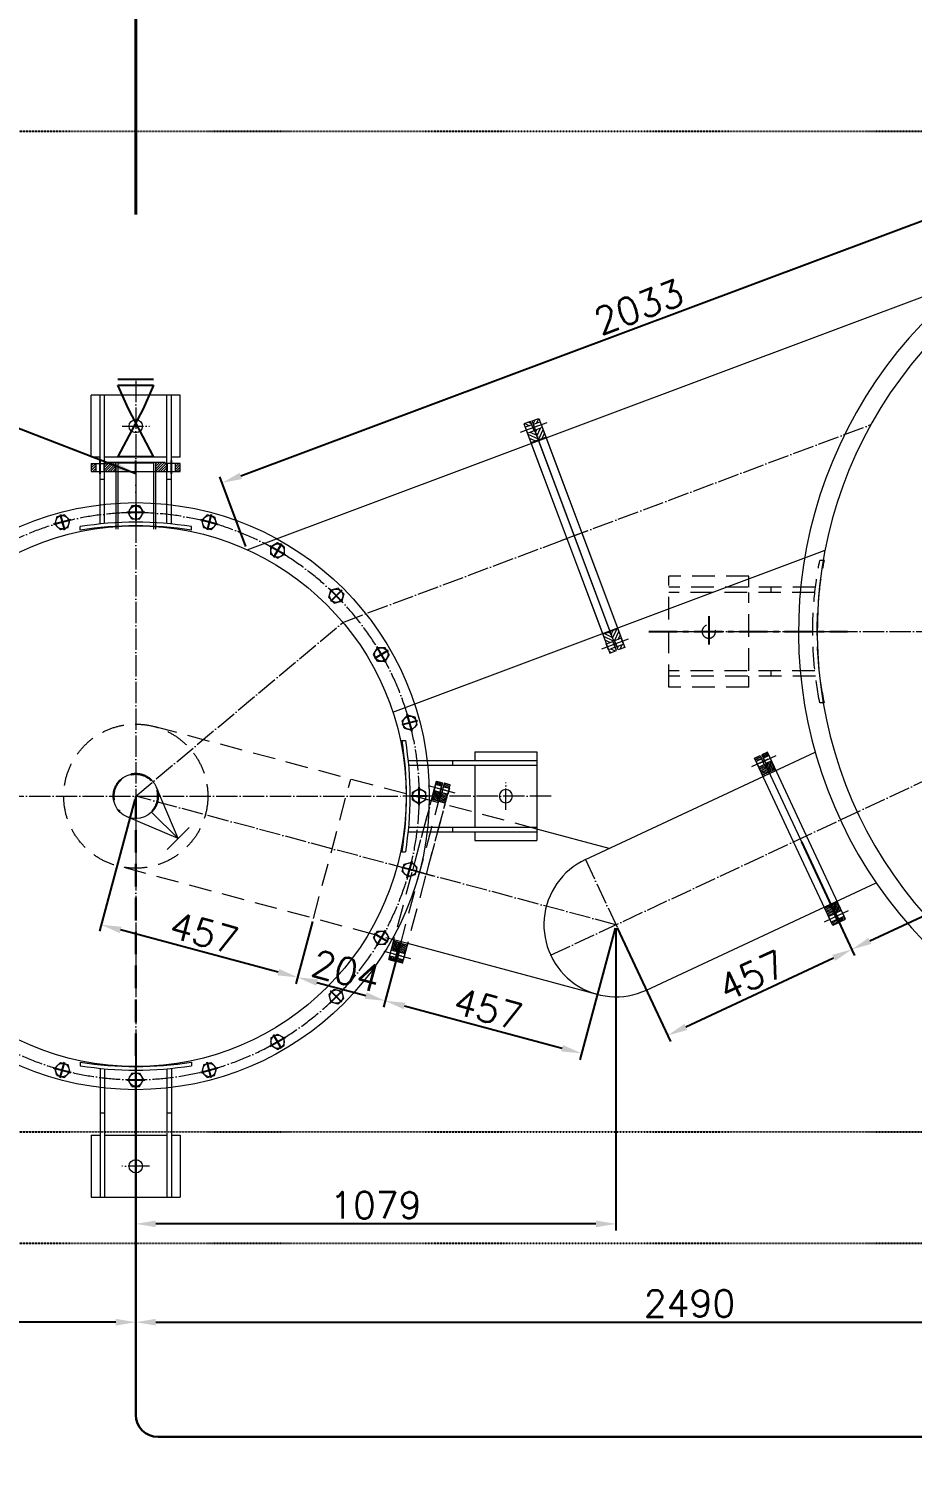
# Model space of a CAD drawing. Header units: millimetres. Extents: x 12181 to 44419, y -180123 to -157321.
# Drawn here: x 18601 to 20587, y -177218 to -173990 of the extents above; entities that cross this region are included whole.
import ezdxf

# ---------------------------------------------------------------- set-up
doc = ezdxf.new("R2010")
doc.units = ezdxf.units.MM
doc.header["$LTSCALE"] = 2
doc.header["$MEASUREMENT"] = 0
for name, pattern in [('ACAD_ISO04W100', [30, 24, -3, 0, -3]), ('CENTER', [50.8, 31.75, -6.35, 6.35, -6.35]), ('DASHEDX2', [38.1, 25.4, -12.7]), ('DIVIDE2', [15.875, 6.35, -3.175, 0, -3.175, 0, -3.175])]:
    doc.linetypes.add(name, pattern=pattern)
doc.layers.get('0').update_dxf_attribs({"lineweight": 20})
for name, color, linetype in [('3', 3, 'CENTER'), ('center', 1, 'CENTER'), ('P-FITT', 7, 'Continuous'), ('平台', 252, 'DIVIDE2')]:
    doc.layers.add(name, color=color, linetype=linetype)
for name, color, linetype, lineweight in [('中心线层', 1, 'ACAD_ISO04W100', 9), ('乙醇', 220, 'Continuous', 30), ('剖面线层', 4, 'Continuous', 9), ('尺寸线层', 3, 'Continuous', 13), ('工艺线', 4, 'Continuous', 30), ('标注1', 7, 'Continuous', 5), ('纯蒸汽', 1, 'Continuous', 40), ('虚线', 142, 'DASHEDX2', 13)]:
    doc.layers.add(name, color=color, linetype=linetype, lineweight=lineweight)
doc.styles.add('HZ', font='txt.shx', dxfattribs={"bigfont": 'hztxt.shx'})
doc.styles.get("Standard").update_dxf_attribs({"font": 'txt.shx', "bigfont": 'hztxt.shx'})
doc.dimstyles.new('总装图', dxfattribs={"dimscale": 1.5, "dimtxt": 40, "dimasz": 30, "dimexe": 10, "dimexo": 5, "dimgap": 8, "dimtad": 1, "dimdec": 0, "dimtxsty": 'Standard', "dimcen": 2.5, "dimadec": 0, "dimazin": 0, "dimtfac": 1, "dimtdec": 0, "dimtmove": 0, "dimatfit": 3, "dimfxl": 1, "dimarcsym": 0})

# ---------------------------------------------------------------- blocks, each defined once
blk = doc.blocks.new('A$C7E2A687A')
at = {"layer": '平台', "ltscale": 0.1}
for p, q in [((0, -2725), (18900, -2725)), ((0, -4975), (18900, -4975)), ((0, -5225), (18900, -5225))]:
    blk.add_line(p, q, dxfattribs=at)
blk = doc.blocks.new('*D2205')
at = {"layer": 'Defpoints', "color": 0}
for p in [(18841.5, -176255.1), (21331.5, -176681.8), (21331.5, -176898.4)]:
    blk.add_point(p, dxfattribs=at)
at = {"layer": '尺寸线层', "color": 0, "lineweight": -2}
for p, q in [((18841.5, -176262.6), (18841.5, -176913.4)), ((21331.5, -176689.3), (21331.5, -176913.4)), ((18886.5, -176898.4), (21286.5, -176898.4))]:
    blk.add_line(p, q, dxfattribs=at)
at = {"layer": '尺寸线层', "color": 0}
for points in [[(18886.5, -176890.9), (18886.5, -176905.9), (18841.5, -176898.4)], [(21286.5, -176890.9), (21286.5, -176905.9), (21331.5, -176898.4)]]:
    blk.add_solid(points, dxfattribs=at)
at = {"layer": '尺寸线层', "color": 0, "insert": (20086.5, -176856.4), "char_height": 60, "attachment_point": 5}
blk.add_mtext('2490', dxfattribs=at)
blk = doc.blocks.new('*D2155')
at = {"layer": 'Defpoints', "color": 0}
for p in [(19921, -176004.8), (19437.6, -176043), (19843.5, -176293.9)]:
    blk.add_point(p, dxfattribs=at)
at = {"layer": '尺寸线层', "color": 0, "lineweight": -2}
for p, q in [((19919, -176012.1), (19839.6, -176308.4)), ((19435.7, -176050.2), (19398.2, -176190.2)), ((19445.5, -176187.3), (19800, -176282.3))]:
    blk.add_line(p, q, dxfattribs=at)
at = {"layer": '尺寸线层', "color": 0}
for points in [[(19447.5, -176180.1), (19443.6, -176194.6), (19402.1, -176175.7)], [(19802, -176275.1), (19798.1, -176289.5), (19843.5, -176293.9)]]:
    blk.add_solid(points, dxfattribs=at)
at = {"layer": '尺寸线层', "color": 0, "insert": (19633.7, -176194.2), "char_height": 60, "attachment_point": 5, "rotation": 345.0025}
blk.add_mtext('457', dxfattribs=at)
blk = doc.blocks.new('*U2004')
for p, q in [((-27870.9, -157955), (-27879.1, -157955)), ((-28035, -157980), (-28175, -157980)), ((-28175, -157980), (-28175, -158180)), ((-27885, -158000), (-28175, -158000)), ((-28035, -157980), (-28035, -158000)), ((-27985, -158000), (-27985, -158010)), ((-27886.3, -158010), (-28175, -158010)), ((-28035, -158010), (-28035, -158150)), ((-27886.3, -158150), (-28175, -158150)), ((-27885, -158160), (-28175, -158160)), ((-28035, -158160), (-28035, -158180)), ((-27985, -158150), (-27985, -158160)), ((-28035, -158180), (-28175, -158180)), ((-27870.9, -158205), (-27879.1, -158205))]:
    blk.add_line(p, q)
blk.add_circle((-28105, -158080), 15)
for centre, radius, start, end in [((-27101.9, -158080), 787.2, 170.8629, 189.1371), ((-27107.4, -158080), 773.6, 170.7016, 189.2984)]:
    blk.add_arc(centre, radius, start, end)
at = {"layer": '中心线层'}
for p, q in [((-28105, -158110.6), (-28105, -158049)), ((-28206.9, -158080), (-27925.5, -158080)), ((-27895.5, -158080), (-27873.5, -158080))]:
    blk.add_line(p, q, dxfattribs=at)
blk = doc.blocks.new('*U2005')
blk.add_blockref('*U2004', (0, 0))
blk = doc.blocks.new('b44')
for p, q in [((212.6, 429.8), (212.6, 421.6)), ((462.6, 429.8), (462.6, 421.6)), ((257.6, 415.6), (257.6, 125.6)), ((267.6, 414.4), (267.6, 125.6)), ((407.6, 414.4), (407.6, 125.6)), ((417.6, 415.6), (417.6, 125.6)), ((257.6, 315.6), (267.6, 315.6)), ((407.6, 315.6), (417.6, 315.6)), ((237.6, 265.6), (237.6, 125.6)), ((237.6, 265.6), (257.6, 265.6)), ((267.6, 265.6), (407.6, 265.6)), ((417.6, 265.6), (437.6, 265.6)), ((437.6, 265.6), (437.6, 125.6)), ((237.6, 125.6), (437.6, 125.6))]:
    blk.add_line(p, q)
blk.add_circle((337.6, 195.6), 15)
for centre, radius, start, end in [((337.6, 1193.2), 773.6, 260.7016, 279.2984), ((337.6, 1198.8), 787.2, 260.8629, 279.1371)]:
    blk.add_arc(centre, radius, start, end)
at = {"layer": '中心线层'}
for p, q in [((337.6, 93.8), (337.6, 427.2)), ((368.2, 195.6), (306.6, 195.6))]:
    blk.add_line(p, q, dxfattribs=at)
blk = doc.blocks.new('A$C46DB09D0')
blk.add_blockref('b44', (-337.6, -419.6))
blk = doc.blocks.new('*D2158')
at = {"layer": 'Defpoints', "color": 0}
for p in [(18841.5, -176247.6), (16041.5, -176470.6), (16041.5, -176898.4)]:
    blk.add_point(p, dxfattribs=at)
at = {"layer": '尺寸线层', "color": 0, "lineweight": -2}
for p, q in [((18841.5, -176255.1), (18841.5, -176913.4)), ((16041.5, -176478.1), (16041.5, -176913.4)), ((18796.5, -176898.4), (16086.5, -176898.4))]:
    blk.add_line(p, q, dxfattribs=at)
at = {"layer": '尺寸线层', "color": 0}
for points in [[(16086.5, -176890.9), (16086.5, -176905.9), (16041.5, -176898.4)], [(18796.5, -176890.9), (18796.5, -176905.9), (18841.5, -176898.4)]]:
    blk.add_solid(points, dxfattribs=at)
at = {"layer": '尺寸线层', "color": 0, "insert": (17441.5, -176856.4), "char_height": 60, "attachment_point": 5}
blk.add_mtext('2800', dxfattribs=at)
blk = doc.blocks.new('*D2207')
at = {"layer": 'Defpoints', "color": 0}
for p in [(19241, -175990.3), (19437.6, -176043), (19402.1, -176175.7)]:
    blk.add_point(p, dxfattribs=at)
at = {"layer": '尺寸线层', "color": 0, "lineweight": -2}
for p, q in [((19239.1, -175997.5), (19201.6, -176137.5)), ((19435.7, -176050.2), (19398.2, -176190.2)), ((19248.9, -176134.7), (19358.6, -176164))]:
    blk.add_line(p, q, dxfattribs=at)
at = {"layer": '尺寸线层', "color": 0}
for points in [[(19250.9, -176127.4), (19247, -176141.9), (19205.5, -176123)], [(19360.5, -176156.8), (19356.7, -176171.3), (19402.1, -176175.7)]]:
    blk.add_solid(points, dxfattribs=at)
at = {"layer": '尺寸线层', "color": 0, "insert": (19314.6, -176108.8), "char_height": 60, "attachment_point": 5, "rotation": 345.004}
blk.add_mtext('204', dxfattribs=at)
blk = doc.blocks.new('*U2002', base_point=(600, 295.1))
at = {"color": 7}
for p, q in [((585, 303.7), (600, 312.4)), ((585, 303.7), (585, 286.4)), ((615, 303.7), (600, 312.4)), ((615, 303.7), (615, 286.4)), ((585, 286.4), (600, 277.7)), ((615, 286.4), (600, 277.7))]:
    blk.add_line(p, q, dxfattribs=at)
blk.add_circle((600, 295.1), 15, dxfattribs=at)
at = {"layer": '3', "color": 3}
for p, q in [((582, 295.1), (618, 295.1)), ((600, 315.4), (600, 274.7))]:
    blk.add_line(p, q, dxfattribs=at)
blk = doc.blocks.new('A$C5FEF6AD6')
at = {"layer": 'P-FITT', "color": 7}
for p, q in [((-89.9, 40), (-89.9, -40)), ((31.3, -16.5), (-76.1, 40)), ((-76.1, 40), (-76.1, -40)), ((31.3, 16.5), (83.9, 40)), ((83.9, 40), (83.9, -40)), ((97.7, 40), (97.7, -40)), ((-76.1, -40), (31.3, 16.5)), ((83.9, -40), (31.3, -16.5))]:
    blk.add_line(p, q, dxfattribs=at)
blk = doc.blocks.new('*U1906')
at = {"linetype": 'Continuous'}
h = blk.add_hatch(dxfattribs=at)
h.set_pattern_fill('U', color=1, scale=4, angle=45, style=0, pattern_type=0)
h.set_pattern_definition([(45, (0, 0), (-2.82842712, 2.82842712), [])])
h.paths.add_polyline_path([(52333.6, -37927.9), (52322.6, -37927.9), (52322.6, -37945.9), (52333.6, -37945.9)])
h.paths.add_polyline_path([(52377.4, -37927.9), (52351.6, -37927.9), (52351.6, -37945.9), (52356.6, -37945.9), (52356.6, -37947.9), (52377.4, -37947.9)])
h.paths.add_polyline_path([(52493.6, -37927.9), (52467.9, -37927.9), (52467.9, -37947.9), (52488.6, -37947.9), (52488.6, -37945.9), (52493.6, -37945.9)])
h.paths.add_polyline_path([(52522.6, -37927.9), (52511.6, -37927.9), (52511.6, -37945.9), (52522.6, -37945.9)])
blk = doc.blocks.new('*U1907', base_point=(52422.6, -37947.9))
at = {"color": 7, "linetype": 'Continuous'}
for p, q in [((52522.6, -37927.9), (52322.6, -37927.9)), ((52322.6, -37927.9), (52322.6, -37945.9)), ((52333.6, -37927.9), (52333.6, -37945.9)), ((52351.6, -37927.9), (52351.6, -37945.9)), ((52377.4, -37927.9), (52377.4, -37947.9)), ((52467.9, -37927.9), (52467.9, -37947.9)), ((52493.6, -37927.9), (52493.6, -37945.9)), ((52511.6, -37927.9), (52511.6, -37945.9)), ((52522.6, -37945.9), (52522.6, -37927.9)), ((52322.6, -37945.9), (52356.6, -37945.9)), ((52356.6, -37945.9), (52356.6, -37947.9)), ((52356.6, -37947.9), (52488.6, -37947.9)), ((52522.6, -37945.9), (52488.6, -37945.9)), ((52488.6, -37945.9), (52488.6, -37947.9))]:
    blk.add_line(p, q, dxfattribs=at)
at = {"layer": '3', "color": 3, "linetype": 'Continuous'}
for p, q in [((52342.6, -37922.9), (52342.6, -37952.9)), ((52422.6, -37922.9), (52422.6, -37952.9)), ((52502.6, -37922.9), (52502.6, -37952.9))]:
    blk.add_line(p, q, dxfattribs=at)
at = {"color": 1, "linetype": 'Continuous'}
blk.add_blockref('*U1906', (0, 0), dxfattribs=at)
blk = doc.blocks.new('*D2156')
at = {"layer": 'Defpoints', "color": 0}
for p in [(18841.5, -175715.6), (18764.1, -176004.8), (19241, -175990.3)]:
    blk.add_point(p, dxfattribs=at)
at = {"layer": '尺寸线层', "color": 0, "lineweight": -2}
for p, q in [((18839.6, -175722.8), (18760.2, -176019.2)), ((19162, -176111.4), (18807.5, -176016.4)), ((19239.1, -175997.5), (19201.6, -176137.5))]:
    blk.add_line(p, q, dxfattribs=at)
at = {"layer": '尺寸线层', "color": 0}
for points in [[(18809.5, -176009.2), (18805.6, -176023.6), (18764.1, -176004.8)], [(19163.9, -176104.1), (19160.1, -176118.6), (19205.5, -176123)]]:
    blk.add_solid(points, dxfattribs=at)
at = {"layer": '尺寸线层', "color": 0, "insert": (18995.6, -176023.3), "char_height": 60, "attachment_point": 5, "rotation": 345.0025}
blk.add_mtext('457', dxfattribs=at)
blk = doc.blocks.new('A$C518B66CE')
at = {"layer": '标注1', "lineweight": 5}
for p, q in [((0, 200), (-69.5, 28.1)), ((-52, 200), (52, 200)), ((0, 75), (0, 200)), ((0, 200), (69.5, 28.1))]:
    blk.add_line(p, q, dxfattribs=at)
blk.add_circle((0, 0), 75, dxfattribs=at)
blk = doc.blocks.new('A$C3CD03B63')
at = {"layer": '剖面线层'}
h = blk.add_hatch(dxfattribs=at)
h.set_pattern_fill('ANSI31', color=256, style=0)
h.set_pattern_definition([(45, (-435.009, -393.5445), (-2.245064, 2.245064), [])])
h.paths.add_polyline_path([(-199.5, -2), (-207.5, -2), (-207.5, -16), (-199.5, -16)])
h.paths.add_polyline_path([(-165, 0), (-171.5, 0), (-173, -1.5), (-174.5, 0), (-178, 0), (-179.5, -1.5), (-181, 0), (-183.5, 0), (-185.5, -2), (-185.5, -16), (-165, -16)])
h.paths.add_polyline_path([(185.5, -2), (183.5, 0), (181, 0), (179.5, -1.5), (178, 0), (174.5, 0), (173, -1.5), (171.5, 0), (165, 0), (165, -16), (185.5, -16)])
h.paths.add_polyline_path([(207.5, -2), (199.5, -2), (199.5, -16), (207.5, -16)])
for p, q in [((-183.5, 0), (183.5, 0)), ((-207.5, -16), (-207.5, -2)), ((-207.5, -2), (-185.5, -2)), ((207.5, -16), (-207.5, -16)), ((0, -16), (-190, -16)), ((-185.5, -2), (-183.5, 0)), ((-181, 0), (-179.5, 0)), ((-181, 0), (-179.5, -1.5)), ((-179.5, 0), (-178, 0)), ((-179.5, -1.5), (-178, 0)), ((-174.5, 0), (-173, 0)), ((-174.5, 0), (-173, -1.5)), ((-173, 0), (-171.5, 0)), ((-173, -1.5), (-171.5, 0)), ((-165, 0), (-165, -16)), ((0, -16), (-161.5, -16)), ((165, 0), (165, -16)), ((173, 0), (171.5, 0)), ((173, -1.5), (171.5, 0)), ((174.5, 0), (173, 0)), ((174.5, 0), (173, -1.5)), ((179.5, 0), (178, 0)), ((179.5, -1.5), (178, 0)), ((181, 0), (179.5, 0)), ((181, 0), (179.5, -1.5)), ((185.5, -2), (183.5, 0)), ((207.5, -2), (185.5, -2)), ((207.5, -16), (207.5, -2))]:
    blk.add_line(p, q)
for points in [[(-199.5, -16), (-185.5, -16), (-185.5, -2), (-199.5, -2)], [(199.5, -16), (185.5, -16), (185.5, -2), (199.5, -2)]]:
    blk.add_lwpolyline(points, close=True)
at = {"layer": '中心线层'}
for p, q in [((-192.5, 10), (-192.5, -30.4)), ((0, 9.1), (0, -31.3)), ((192.5, 10), (192.5, -30.4))]:
    blk.add_line(p, q, dxfattribs=at)
blk = doc.blocks.new('A$C284E3DCF')
at = {"rotation": 270}
blk.add_blockref('A$C3CD03B63', (0, 0), dxfattribs=at)
at = {"xscale": -1, "rotation": 90}
blk.add_blockref('A$C3CD03B63', (0, 0), dxfattribs=at)
blk = doc.blocks.new('*D2209')
at = {"layer": 'Defpoints', "color": 0}
for p in [(20335, -175811.3), (19921, -176004.8), (20451.3, -176060.2)]:
    blk.add_point(p, dxfattribs=at)
at = {"layer": '尺寸线层', "color": 0, "lineweight": -2}
for p, q in [((20338.2, -175818.1), (20457.6, -176073.8)), ((19924.1, -176011.6), (20043.6, -176267.2)), ((20078, -176234.6), (20410.5, -176079.2))]:
    blk.add_line(p, q, dxfattribs=at)
at = {"layer": '尺寸线层', "color": 0}
for points in [[(20407.3, -176072.4), (20413.7, -176086), (20451.3, -176060.2)], [(20074.9, -176227.8), (20081.2, -176241.4), (20037.3, -176253.7)]]:
    blk.add_solid(points, dxfattribs=at)
at = {"layer": '尺寸线层', "color": 0, "insert": (20226.5, -176118.9), "char_height": 60, "attachment_point": 5, "rotation": 25.0496}
blk.add_mtext('457', dxfattribs=at)
blk = doc.blocks.new('*D2210')
at = {"layer": 'Defpoints', "color": 0}
for p in [(21331.5, -175345.6), (21447.8, -175594.4), (20335, -175811.3)]:
    blk.add_point(p, dxfattribs=at)
at = {"layer": '尺寸线层', "color": 0, "lineweight": -2}
for p, q in [((21334.7, -175352.4), (21454.2, -175608)), ((20492.1, -176041.1), (21407.1, -175613.5)), ((20338.2, -175818.1), (20457.6, -176073.8))]:
    blk.add_line(p, q, dxfattribs=at)
at = {"layer": '尺寸线层', "color": 0}
for points in [[(21403.9, -175606.7), (21410.2, -175620.3), (21447.8, -175594.4)], [(20488.9, -176034.3), (20495.2, -176047.9), (20451.3, -176060.2)]]:
    blk.add_solid(points, dxfattribs=at)
at = {"layer": '尺寸线层', "color": 0, "insert": (20931.8, -175789.2), "char_height": 60, "attachment_point": 5, "rotation": 25.0496}
blk.add_mtext('1100', dxfattribs=at)
blk = doc.blocks.new('A$C54754582')
at = {"layer": '剖面线层'}
h = blk.add_hatch(dxfattribs=at)
h.set_pattern_fill('ANSI31', color=256, scale=2, style=0)
h.set_pattern_definition([(45, (-468.4355, -341.444), (-4.49013, 4.49013), [])])
h.paths.add_polyline_path([(237, 16.5), (235.5, 18), (230, 18), (230, 0), (253, 0), (253, 16), (251, 18), (247.4, 18), (245.5, 18), (244, 16.5), (242.5, 18), (238.5, 18)])
h.paths.add_polyline_path([(275, 16), (267, 16), (267, 0), (275, 0)])
h.paths.add_polyline_path([(-237, 16.5), (-238.5, 18), (-242.5, 18), (-244, 16.5), (-245.5, 18), (-251, 18), (-253, 16), (-253, 0), (-230, 0), (-230, 18), (-233.6, 18), (-235.5, 18)])
h.paths.add_polyline_path([(-267, 16), (-275, 16), (-275, 0), (-267, 0)])
for p, q in [((-260, 0), (260, 0)), ((-253, 16), (-251, 18)), ((-245.5, 18), (-244, 18)), ((-245.5, 18), (-244, 16.5)), ((-244, 18), (-242.5, 18)), ((-244, 16.5), (-242.5, 18)), ((-238.5, 18), (-237, 18)), ((-238.5, 18), (-237, 16.5)), ((-237, 18), (-235.5, 18)), ((-237, 16.5), (-235.5, 18)), ((247.4, 18), (-233.6, 18)), ((237, 18), (235.5, 18)), ((237, 16.5), (235.5, 18)), ((238.5, 18), (237, 18)), ((238.5, 18), (237, 16.5)), ((244, 18), (242.5, 18)), ((244, 16.5), (242.5, 18)), ((245.5, 18), (244, 18)), ((245.5, 18), (244, 16.5)), ((251, 18), (247.4, 18)), ((253, 16), (251, 18))]:
    blk.add_line(p, q)
for points in [[(-253, 16), (-275, 16), (-275, 0), (275, 0), (275, 16), (253, 16)], [(-230, 18), (-251, 18)], [(247.4, 18), (251, 18)]]:
    blk.add_lwpolyline(points)
for points in [[(-267, 0), (-253, 0), (-253, 16), (-267, 16)], [(-230, 0), (230, 0), (230, 18), (-230, 18)], [(267, 0), (253, 0), (253, 16), (267, 16)]]:
    blk.add_lwpolyline(points, close=True)
at = {"layer": '中心线层'}
for p, q in [((-260, 26), (-260, -14.4)), ((0, 26), (0, -14.4)), ((260, 26), (260, -14.4))]:
    blk.add_line(p, q, dxfattribs=at)
blk = doc.blocks.new('A$C78213219')
at = {"layer": 'center'}
for p, q in [((-260.2, 34.6), (-260.2, -34.9)), ((-125.7, 0), (-572.5, 0))]:
    blk.add_line(p, q, dxfattribs=at)
at = {"layer": '虚线'}
for p, q in [((-520.2, 160), (-510, 160)), ((-500.2, 100), (-170.2, 100)), ((-400.2, 88), (-400.2, 100)), ((-350.2, 125), (-170.2, 125)), ((-350.2, 100), (-350.2, 125)), ((-170.2, -125), (-170.2, 125)), ((-498.8, 88), (-170.2, 88)), ((-350.2, -88), (-350.2, 88)), ((-498.8, -88), (-170.2, -88)), ((-400.2, -100), (-400.2, -88)), ((-500.2, -100), (-170.2, -100)), ((-350.2, -125), (-350.2, -100)), ((-350.2, -125), (-170.2, -125)), ((-520.2, -160), (-510, -160))]:
    blk.add_line(p, q, dxfattribs=at)
blk.add_circle((-260.2, 0), 15, dxfattribs=at)
for radius, start, end in [(800, 348.463, 11.537), (810, 348.6074, 11.3926)]:
    blk.add_arc((-1304, 0), radius, start, end, dxfattribs=at)
blk = doc.blocks.new('*D2324')
at = {"layer": 'Defpoints', "color": 0}
for p in [(20939.2, -174298.2), (20995.5, -174448.4), (19091.8, -175161.5)]:
    blk.add_point(p, dxfattribs=at)
at = {"layer": '尺寸线层', "color": 0, "lineweight": -2}
for p, q in [((20992.9, -174441.4), (20934, -174284.2)), ((19077.7, -174995.4), (20897.1, -174314)), ((19089.2, -175154.5), (19030.2, -174997.2))]:
    blk.add_line(p, q, dxfattribs=at)
at = {"layer": '尺寸线层', "color": 0}
for points in [[(20894.5, -174307), (20899.7, -174321), (20939.2, -174298.2)], [(19075, -174988.4), (19080.3, -175002.5), (19035.5, -175011.2)]]:
    blk.add_solid(points, dxfattribs=at)
at = {"layer": '尺寸线层', "color": 0, "insert": (19972.6, -174615.4), "char_height": 60, "attachment_point": 5, "rotation": 20.5333}
blk.add_mtext('2033', dxfattribs=at)
blk = doc.blocks.new('*D2342')
at = {"layer": 'Defpoints', "color": 0}
for p in [(19921, -176004.8), (18841.5, -176677.3), (18841.5, -176720.6)]:
    blk.add_point(p, dxfattribs=at)
at = {"layer": '尺寸线层', "color": 0, "lineweight": -2}
for p, q in [((19921, -176012.3), (19921, -176692.3)), ((18841.5, -176713.1), (18841.5, -176662.3)), ((19876, -176677.3), (18886.5, -176677.3))]:
    blk.add_line(p, q, dxfattribs=at)
at = {"layer": '尺寸线层', "color": 0}
for points in [[(18886.5, -176669.8), (18886.5, -176684.8), (18841.5, -176677.3)], [(19876, -176669.8), (19876, -176684.8), (19921, -176677.3)]]:
    blk.add_solid(points, dxfattribs=at)
at = {"layer": '尺寸线层', "color": 0, "insert": (19381.2, -176635.3), "char_height": 60, "attachment_point": 5}
blk.add_mtext('1079', dxfattribs=at)

msp = doc.modelspace()

# ---------------------------------------------------------------- hatches: boundary and pattern name
at = {"layer": '剖面线层'}
h = msp.add_hatch(dxfattribs=at)
h.set_pattern_fill('ANSI31', color=256, angle=-64.9504, style=0)
h.set_pattern_definition([(340.0496, (19794.2798, -175583.8726), (1.083332, 2.984463), [])])
h.paths.add_polyline_path([(20248.7, -175631.4), (20245.3, -175624.2), (20232.6, -175630.1), (20236, -175637.4)])
h.paths.add_polyline_path([(20265.1, -175661.9), (20262.4, -175656), (20260.4, -175655.2), (20261.1, -175653.2), (20259.6, -175650.1), (20257.6, -175649.3), (20258.3, -175647.3), (20257.3, -175645.1), (20254.6, -175644.1), (20242, -175650.1), (20250.6, -175668.6)])
h.paths.add_polyline_path([(20411.7, -175980.2), (20412.7, -175977.6), (20411.6, -175975.3), (20409.6, -175974.6), (20410.4, -175972.6), (20408.9, -175969.4), (20406.9, -175968.7), (20407.6, -175966.7), (20404.9, -175960.8), (20390.4, -175967.6), (20399, -175986.2)])
h.paths.add_polyline_path([(20421, -176000.2), (20417.6, -175992.9), (20405, -175998.8), (20408.4, -176006.1)])
h = msp.add_hatch(dxfattribs=at)
h.set_pattern_fill('ANSI31', color=256, angle=25.0496, style=0)
h.set_pattern_definition([(250.04958, (20507.3366, -175250.6173), (-2.984463, 1.083332), [])])
h.paths.add_polyline_path([(20252.3, -175629.8), (20248.9, -175622.5), (20261.6, -175616.6), (20265, -175623.8)])
h.paths.add_polyline_path([(20265.1, -175661.9), (20262.4, -175656), (20263.1, -175654), (20261.1, -175653.2), (20259.6, -175650.1), (20260.3, -175648.1), (20258.3, -175647.3), (20257.3, -175645.1), (20258.3, -175642.4), (20270.9, -175636.5), (20279.6, -175655.1)])
h.paths.add_polyline_path([(20415.3, -175978.5), (20412.7, -175977.6), (20411.6, -175975.3), (20412.4, -175973.3), (20410.4, -175972.6), (20408.9, -175969.4), (20409.6, -175967.4), (20407.6, -175966.7), (20404.9, -175960.8), (20419.3, -175954), (20428, -175972.6)])
h.paths.add_polyline_path([(20424.7, -175998.5), (20421.3, -175991.2), (20434, -175985.3), (20437.3, -175992.5)])

# ---------------------------------------------------------------- linework, layer by layer
for p, q in [((19091.8, -175161.5), (20995.5, -174448.4)), ((18797, -174965.6), (18797, -175115.6)), ((18801.5, -174965.6), (18801.5, -175115.6)), ((18881.5, -174965.6), (18881.5, -175115.6)), ((18886, -174965.6), (18886, -175115.6)), ((19419.5, -175526.8), (20391.1, -175162.8)), ((19852.4, -175858.1), (20369, -175616.7)), ((20232.6, -175630.1), (20245.3, -175624.2)), ((20320.5, -175818.1), (20232.6, -175630.1)), ((20245.3, -175624.2), (20254.6, -175644.1)), ((20261.6, -175616.6), (20248.9, -175622.5)), ((20248.9, -175622.5), (20258.3, -175642.4)), ((20349.5, -175804.5), (20261.6, -175616.6)), ((20251.9, -175671.4), (20240, -175646)), ((20265.1, -175661.9), (20250.6, -175668.6)), ((20254.6, -175644.1), (20257.3, -175645.1)), ((20258.3, -175642.4), (20257.3, -175645.1)), ((20257.3, -175645.1), (20266.4, -175664.6)), ((20257.3, -175645.1), (20335, -175811.3)), ((20258.3, -175647.3), (20257.6, -175649.3)), ((20257.6, -175649.3), (20259.6, -175650.1)), ((20258.3, -175647.3), (20259, -175648.7)), ((20258.3, -175647.3), (20259, -175648.7)), ((20258.3, -175647.3), (20260.3, -175648.1)), ((20259, -175648.7), (20259.6, -175650.1)), ((20259, -175648.7), (20259.6, -175650.1)), ((20260.3, -175648.1), (20259.6, -175650.1)), ((20261.1, -175653.2), (20260.4, -175655.2)), ((20260.4, -175655.2), (20262.4, -175656)), ((20261.1, -175653.2), (20261.7, -175654.6)), ((20261.1, -175653.2), (20261.7, -175654.6)), ((20261.1, -175653.2), (20263.1, -175654)), ((20261.7, -175654.6), (20262.4, -175656)), ((20261.7, -175654.6), (20262.4, -175656)), ((20263.1, -175654), (20262.4, -175656)), ((20265.1, -175661.9), (20279.6, -175655.1)), ((20280.9, -175657.8), (20269, -175632.4)), ((19905.9, -175833.1), (19743.5, -175789.6)), ((20408.4, -176006.1), (20320.5, -175818.1)), ((20335, -175811.3), (20412.7, -175977.6)), ((20437.3, -175992.5), (20349.5, -175804.5)), ((19989.5, -176151.5), (20506.1, -175910.1)), ((20404.9, -175960.8), (20390.4, -175967.6)), ((20403.6, -175958), (20412.7, -175977.6)), ((20404.9, -175960.8), (20419.3, -175954)), ((20406.9, -175968.7), (20407.6, -175966.7)), ((20408.9, -175969.4), (20406.9, -175968.7)), ((20408.2, -175968.1), (20407.6, -175966.7)), ((20408.2, -175968.1), (20407.6, -175966.7)), ((20409.6, -175967.4), (20407.6, -175966.7)), ((20408.9, -175969.4), (20408.2, -175968.1)), ((20408.9, -175969.4), (20408.2, -175968.1)), ((20408.9, -175969.4), (20409.6, -175967.4)), ((20409.6, -175974.6), (20410.4, -175972.6)), ((20411.6, -175975.3), (20409.6, -175974.6)), ((20411, -175974), (20410.4, -175972.6)), ((20411, -175974), (20410.4, -175972.6)), ((20412.4, -175973.3), (20410.4, -175972.6)), ((20411.6, -175975.3), (20411, -175974)), ((20411.6, -175975.3), (20411, -175974)), ((20411.6, -175975.3), (20412.4, -175973.3)), ((20411.7, -175980.2), (20412.7, -175977.6)), ((20421, -176000.2), (20411.7, -175980.2)), ((20415.3, -175978.5), (20412.7, -175977.6)), ((20424.7, -175998.5), (20415.3, -175978.5)), ((20421, -176000.2), (20408.4, -176006.1)), ((20424.7, -175998.5), (20437.3, -175992.5)), ((19879.1, -176161.3), (19453.1, -176047.1))]:
    msp.add_line(p, q)
for points in [[(20265, -175623.8), (20270.9, -175636.5), (20258.3, -175642.4), (20252.3, -175629.8)], [(20236, -175637.4), (20242, -175650.1), (20254.6, -175644.1), (20248.7, -175631.4)], [(20405, -175998.8), (20399, -175986.2), (20411.7, -175980.2), (20417.6, -175992.9)], [(20434, -175985.3), (20428, -175972.6), (20415.3, -175978.5), (20421.3, -175991.2)]]:
    msp.add_lwpolyline(points, close=True)
msp.add_circle((18841.5, -175715.6), 660)
at = {"color": 0}
msp.add_circle((18841.5, -175715.6), 608, dxfattribs=at)
for centre, radius, start, end in [((21331.5, -175345.6), 1000, 2.9965, 297.8222), ((21331.5, -175345.6), 958, 3.5868, 297.7267), ((19921, -176004.8), 161.9, 115.0496, 295.0496)]:
    msp.add_arc(centre, radius, start, end)
at = {"layer": '中心线层'}
for p, q in [((19307.3, -175324.8), (20494.1, -174880.2)), ((18841.5, -174977.9), (18841.5, -176438.5)), ((18841.5, -175715.6), (19307.3, -175324.8)), ((19774.3, -176073.4), (21331.5, -175345.6)), ((19995.3, -175345.6), (22694.5, -175345.6)), ((20240.6, -175345.6), (20200.2, -175345.6)), ((20222.4, -175345.6), (20262.8, -175345.6)), ((20244.4, -175641.2), (20281, -175624.1)), ((20262.5, -175632.7), (20225.9, -175649.8)), ((18241.1, -175715.6), (19442, -175715.6)), ((19921, -176004.8), (18841.5, -175715.6)), ((19852.4, -175858.1), (19989.5, -176151.5)), ((20425.5, -175981.5), (20388.9, -175998.6)), ((20407.5, -175990), (20444.1, -175972.9))]:
    msp.add_line(p, q, dxfattribs=at)
msp.add_arc((18841.5, -175715.6), 637.5, 181.5449, 178.4551, dxfattribs=at)
at = {"layer": '工艺线', "linetype": 'DASHEDX2'}
msp.add_line((18841.5, -175715.6), (18841.5, -176375.6), dxfattribs=at)
at = {"layer": '工艺线'}
for p, q in [((18841.5, -176375.6), (18841.5, -177106.5)), ((26311.1, -177156.5), (18891.5, -177156.5))]:
    msp.add_line(p, q, dxfattribs=at)
at = {"layer": '工艺线', "linetype": 'DASHEDX2'}
msp.add_arc((18841.5, -175715.6), 50, 317.3618, 223.9832, dxfattribs=at)
at = {"layer": '工艺线'}
msp.add_arc((18891.5, -177106.5), 50, 180, 270, dxfattribs=at)
at = {"layer": '纯蒸汽'}
msp.add_line((18841.5, -172395.6), (18841.5, -174408), dxfattribs=at)
at = {"layer": '虚线'}
for p, q in [((19743.5, -175789.6), (18883.5, -175559.1)), ((19241, -175990.3), (19324.9, -175677.4)), ((19453.1, -176047.1), (18799.6, -175872.1))]:
    msp.add_line(p, q, dxfattribs=at)
msp.add_circle((18841.5, -175715.6), 162, dxfattribs=at)

# ---------------------------------------------------------------- block references
msp.add_blockref('A$C7E2A687A', (15941.5, -171495.6))
at = {"color": 0, "rotation": 179.9999999999999}
msp.add_blockref('A$C46DB09D0', (18841.5, -175107.6), dxfattribs=at)
for name, p, rotation in [('A$C54754582', (19810.6, -175136.2), 290.5333043563533), ('*U2002', (18676.5, -175099.8), 285), ('*U2002', (18841.5, -175078.1), 270), ('*U2002', (19006.5, -175099.8), 255), ('*U2002', (19160.3, -175163.5), 240), ('*U2002', (19292.3, -175264.8), 225.0000000000001), ('*U2002', (19393.6, -175396.8), 210.0000000000001), ('*U2002', (19457.3, -175550.6), 195), ('*U2002', (19479, -175715.6), 180), ('*U2002', (19457.3, -175880.6), 165), ('*U2002', (19393.6, -176034.3), 150), ('*U2002', (19292.3, -176166.4), 135), ('*U2002', (19160.3, -176267.7), 120), ('*U2002', (18676.5, -176331.4), 74.99999999999999), ('*U2002', (18841.5, -176353.1), 89.99999999999999), ('*U2002', (19006.5, -176331.4), 105)]:
    msp.add_blockref(name, p, dxfattribs=dict(rotation=rotation))
at = {"xscale": -1, "rotation": 110.5333043563532}
msp.add_blockref('A$C54754582', (19844.3, -175123.6), dxfattribs=at)
at = {"color": 1, "linetype": 'Continuous', "rotation": 180}
msp.add_blockref('*U1907', (18841.5, -174965.6), dxfattribs=at)
at = {"xscale": -1}
msp.add_blockref('A$C78213219', (19869.5, -175345.6), dxfattribs=at)
at = {"color": 0, "xscale": -1}
msp.add_blockref('*U2005', (-8431.5, -17635.6), dxfattribs=at)
at = {"color": 0}
msp.add_blockref('A$C46DB09D0', (18841.5, -176323.6), dxfattribs=at)
at = {"layer": '乙醇', "xscale": 0.6733333333395422, "yscale": 0.6733333333395422, "zscale": 0.6733333333333333, "rotation": 225}
msp.add_blockref('A$C518B66CE', (18841.5, -175715.6), dxfattribs=at)
at = {"layer": '尺寸线层', "rotation": 90.00000000000058}
msp.add_blockref('A$C5FEF6AD6', (18841.5, -174875.7), dxfattribs=at)
at = {"layer": '虚线', "rotation": 345.0000000000026}
msp.add_blockref('A$C284E3DCF', (19479.5, -175886.5), dxfattribs=at)

# ---------------------------------------------------------------- texts
at = {"layer": '尺寸线层', "insert": (13907.9, -176910), "char_height": 231, "width": 8561.919, "attachment_point": 1, "style": 'HZ'}
msp.add_mtext('{\\H2.381x;说明：}\\P1：图中注明部分为碳钢材质，其余为304材质。\\P2：图中相同结构部分尺寸相同，一效及二效未注尺寸相同。\\P3：图示管道阀门出厂时提供，具体安装位置现场确定。\\P4：除注明法兰外其余为厂标法兰。\\P5：安装时蒸发室须有防止径向晃动而设固定装置。', dxfattribs=at)

# ---------------------------------------------------------------- dimensions: what is measured, and where the dimension line sits
at = {"layer": '尺寸线层'}
dim = msp.add_aligned_dim(p1=(19091.8, -175161.5), p2=(20995.5, -174448.4), distance=160.4, dimstyle='总装图', override={"dimcen": 0, "dimtofl": 0}, dxfattribs=at)
dim.commit()
dim.dimension.update_dxf_attribs({"geometry": '*D2324', "text_midpoint": (19972.6, -174615.4)})
for p1, p2, distance, picture, middle in [((20335, -175811.3), (21331.5, -175345.6), -274.7, '*D2210', (20931.8, -175789.2)), ((19921, -176004.8), (20335, -175811.3), -274.7, '*D2209', (20226.5, -176118.9)), ((19241, -175990.3), (19437.6, -176043), -137.4, '*D2207', (19314.6, -176108.8))]:
    dim = msp.add_aligned_dim(p1=p1, p2=p2, distance=distance, dimstyle='总装图', dxfattribs=at)
    dim.commit()
    dim.dimension.update_dxf_attribs({"geometry": picture, "text_midpoint": middle})
for base, p1, p2, picture, middle in [((18764.1, -176004.8), (19241, -175990.3), (18841.5, -175715.6), '*D2156', (18995.6, -176023.3)), ((19843.5, -176293.9), (19437.6, -176043), (19921, -176004.8), '*D2155', (19633.7, -176194.2))]:
    dim = msp.add_linear_dim(base=base, p1=p1, p2=p2, angle=165.0025, dimstyle='总装图', dxfattribs=at)
    dim.commit()
    dim.dimension.update_dxf_attribs({"geometry": picture, "text_midpoint": middle})
for base, p1, p2, picture, middle in [((18841.5216, -176677.2561), (19920.9703, -176004.8191), (18841.5216, -176720.5817), '*D2342', (19381.246, -176635.2561)), ((16041.5, -176898.4), (18841.5, -176247.6), (16041.5, -176470.6), '*D2158', (17441.5, -176856.4)), ((21331.5, -176898.4), (18841.5, -176255.1), (21331.5, -176681.8), '*D2205', (20086.5, -176856.4))]:
    dim = msp.add_linear_dim(base=base, p1=p1, p2=p2, dimstyle='总装图', override={"dimcen": 0, "dimtofl": 0}, dxfattribs=at)
    dim.commit()
    dim.dimension.update_dxf_attribs({"geometry": picture, "text_midpoint": middle})

# ---------------------------------------------------------------- leaders
at = {"layer": '尺寸线层', "annotation_type": 0, "has_hookline": 1, "hookline_direction": 1, "text_width": 520}
msp.add_leader([(18841.5, -174990.6), (18429, -174831.8), (18384, -174831.8)], dimstyle='总装图', override={"dimgap": 8, "dimtad": 0}, dxfattribs=at)

doc.saveas('drawing.dxf')
